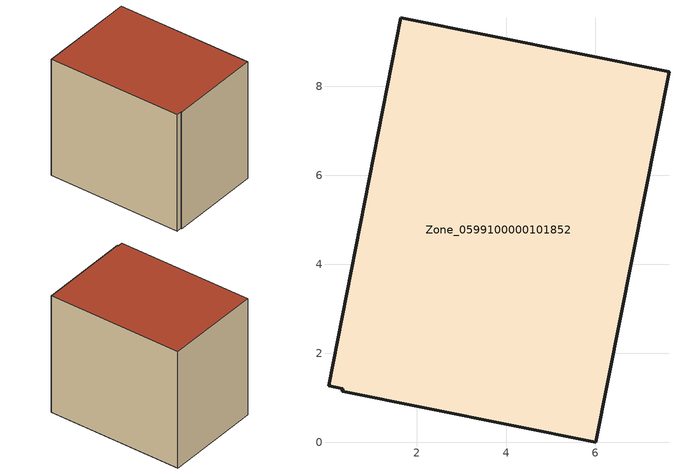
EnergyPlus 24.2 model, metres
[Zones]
Zone_0599100000101852
 floor ground (C_G): 6.02,0 0.32,1.15 0.33,1.21 0.01,1.27 1.64,9.54 7.66,8.33 z0
 wall outside (C_F): 6.02,0 7.66,8.33 1.64,9.54 0.01,1.27 0.33,1.21 0.32,1.15 6.02,0 z0:7.65
 roof outside (C_R): 0.32,1.15 6.02,0 7.66,8.33 1.64,9.54 0.01,1.27 0.33,1.21 z7.65
[BUILDING]
Pand.0599100000101852: North Axis=0; Terrain=City; Loads Convergence Tolerance Value=0.04; Temperature Convergence Tolerance Value=0.4; Solar Distribution=FullExterior; Maximum Number of Warmup Days=25; Minimum Number of Warmup Days=1
[Site:Location]
Rotterdam.The.Hague.AP_ZH_NLD Design_Conditions: Latitude=51.96; Longitude=4.45; Time Zone=1; Elevation=-4.5
[SITE:GROUNDTEMPERATURE:BUILDINGSURFACE]
18, 18, 18, 18, 18, 18, 18, 18, 18, 18, 18, 18
[MATERIAL] Thermal Absorptance=0.9; Solar Absorptance=0.7; Visible Absorptance=0.7
Name | Roughness | Thickness | Conductivity | Density | Specific Heat
G.TI.1965-1974 | MediumSmooth | 0.15 | 0.882353 | 540 | 1210
F.TI.1965-1974 | Rough | 0.3 | 0.697674 | 1920 | 840
R.TI.1965-1974 | MediumRough | 0.2 | 0.232558 | 1500 | 1000
[CONSTRUCTION]
C_G: G.TI.1965-1974
C_F: F.TI.1965-1974
C_R: R.TI.1965-1974
[ZONE]
Zone_0599100000101852: Type=1; Multiplier=1; Ceiling Height=Autocalculate; Volume=Autocalculate; Floor Area=autocalculate; Part of Total Floor Area=Yes
[ZONEINFILTRATION:DESIGNFLOWRATE]
Infil_Zone_0599100000101852: Zone or ZoneList or Space or SpaceList=Zone_0599100000101852; Schedule=AlwaysOn; Design Flow Rate Calculation Method=Flow/Area; Flow Rate per Floor Area=0.003; Constant Term Coefficient=1; Temperature Term Coefficient=0; Velocity Term Coefficient=0; Velocity Squared Term Coefficient=0
[HVACTEMPLATE:ZONE:IDEALLOADSAIRSYSTEM]
Zone_0599100000101852: Maximum Heating Supply Air Temperature=50; Minimum Cooling Supply Air Temperature=13; Maximum Heating Supply Air Humidity Ratio=0.0156; Minimum Cooling Supply Air Humidity Ratio=0.0077; Heating Limit=NoLimit; Cooling Limit=NoLimit; Dehumidification Control Type=ConstantSensibleHeatRatio; Cooling Sensible Heat Ratio=0.7; Dehumidification Setpoint=60; Humidification Control Type=None; Humidification Setpoint=30; Outdoor Air Method=None; Outdoor Air Flow Rate per Person=0.00944; Outdoor Air Flow Rate per Zone Floor Area=0; Outdoor Air Flow Rate per Zone=0; Demand Controlled Ventilation Type=None; Outdoor Air Economizer Type=NoEconomizer; Heat Recovery Type=None; Sensible Heat Recovery Effectiveness=0.7; Latent Heat Recovery Effectiveness=0.65
[ZONECONTROL:THERMOSTAT]
ThermostatControl_Zone_0599100000101852: Zone or ZoneList=Zone_0599100000101852; Control Type Schedule=DualSetpointControlType; Control 1=Thermostat_Zone_0599100000101852; Temperature Difference Between Cutout And Setpoint=0
[THERMOSTATSETPOINT:DUALSETPOINT]
Thermostat_Zone_0599100000101852: Heating Setpoint Temperature Schedule=HeatingSetpoint_Zone_0599100000101852; Cooling Setpoint Temperature Schedule=CoolingSetpoint_Zone_0599100000101852
[SCHEDULE:COMPACT]
HeatingSetpoint_Zone_0599100000101852: Through: 12/31, For: AllDays, Until: 24:00, 21
CoolingSetpoint_Zone_0599100000101852: Through: 12/31, For: AllDays, Until: 24:00, 24
DualSetpointControlType: Through: 12/31, For: AllDays, Until: 24:00, 4
AlwaysOn: Through: 12/31, For: AllDays, Until: 24:00, 1
